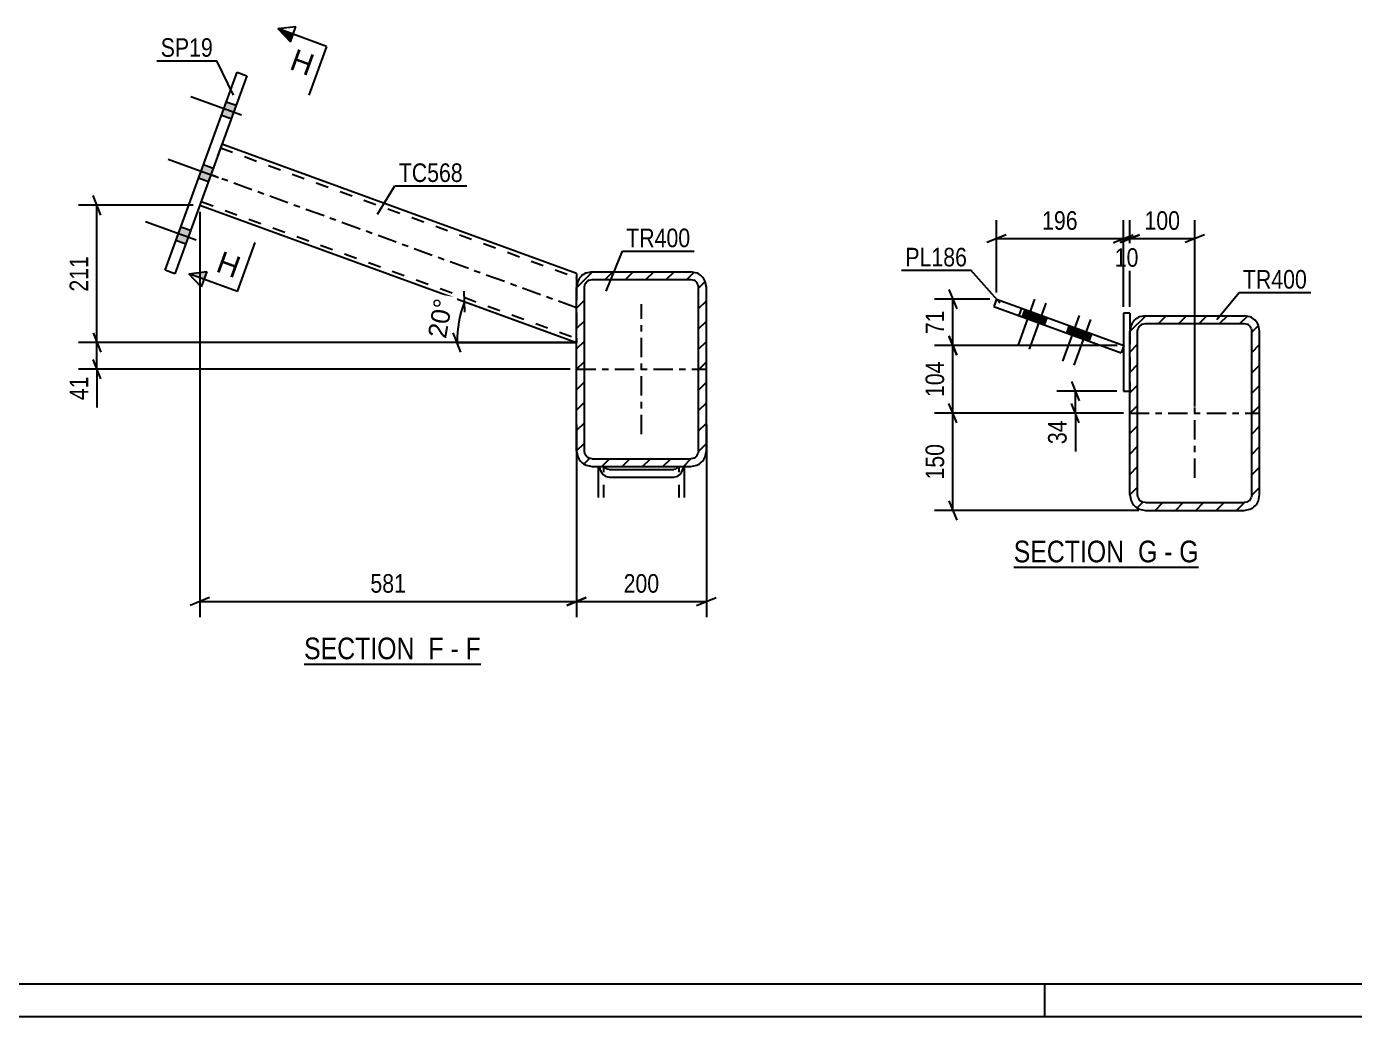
# Model space of a CAD drawing. Header units: millimetres. Extents: x -132 to 1057, y -569 to 272.
# Drawn here: x 60.5 to 265.2, y -569.3 to -416.8 of the extents above; entities that cross this region are included whole.
import ezdxf

# ---------------------------------------------------------------- set-up
doc = ezdxf.new("R2010")
doc.units = ezdxf.units.MM
doc.linetypes.add('DXK_LINE_DOT2', pattern=[3.9198, 1.9599, -1.9599])
doc.linetypes.add('DXK_LINE_DOT3', pattern=[5.9187, 2.979, -0.9799, 0.9799, -0.9799])
doc.styles.add('Arial', font='arial.ttf', dxfattribs={"height": 0.2})
doc.styles.add('Arial Narrow', font='ARIALN.TTF', dxfattribs={"height": 0.2})

# ---------------------------------------------------------------- blocks, each defined once
blk = doc.blocks.new('Unknown-335479220-18 - 1571')
at = {"color": 6, "linetype": 'Continuous'}
blk.add_line((212.66, -500.07), (241.16, -500.07), dxfattribs=at)
at = {"color": 0, "linetype": 'Continuous'}
for points in [[(230.77, -499.32), (230.77, -495.82), (212.66, -495.82), (212.66, -499.32)], [(234.8, -499.32), (234.8, -495.82), (231.82, -495.82), (231.82, -499.32)], [(237.12, -499.32), (237.12, -495.82), (235.85, -495.82), (235.85, -499.32)], [(241.16, -499.32), (241.16, -495.82), (238.17, -495.82), (238.17, -499.32)]]:
    blk.add_wipeout(points, dxfattribs=at)
at = {"color": 7, "linetype": 'Continuous', "style": 'Arial Narrow'}
for s, p in [('SECTION ', (212.66, -499.32)), ('G', (231.82, -499.32)), ('G', (238.17, -499.32)), ('-', (235.85, -499.32))]:
    blk.add_text(s, height=3.34, dxfattribs=at).set_placement(p)
blk = doc.blocks.new('Unknown-335479220-1133')
at = {"color": 5, "linetype": 'Continuous'}
for p, q in [((-126.55, -564.29), (1052.45, -564.29)), ((217.45, -569.29), (217.45, -564.29)), ((-131.55, -569.29), (1057.45, -569.29))]:
    blk.add_line(p, q, dxfattribs=at)
blk = doc.blocks.new('Unknown-335479220-17 - 11633')
at = {"color": 6, "linetype": 'Continuous'}
blk.add_line((103.28, -515), (130.5, -515), dxfattribs=at)
at = {"color": 0, "linetype": 'Continuous'}
for points in [[(121.39, -514.25), (121.39, -510.75), (103.28, -510.75), (103.28, -514.25)], [(124.78, -514.25), (124.78, -510.75), (122.44, -510.75), (122.44, -514.25)], [(127.11, -514.25), (127.11, -510.75), (125.83, -510.75), (125.83, -514.25)], [(130.5, -514.25), (130.5, -510.75), (128.16, -510.75), (128.16, -514.25)]]:
    blk.add_wipeout(points, dxfattribs=at)
at = {"color": 7, "linetype": 'Continuous', "style": 'Arial Narrow'}
for s, p in [('SECTION ', (103.28, -514.25)), ('F', (122.44, -514.25)), ('F', (128.16, -514.25)), ('-', (125.83, -514.25))]:
    blk.add_text(s, height=3.34, dxfattribs=at).set_placement(p)
blk = doc.blocks.new('Part-335479220-1614 - 1571')
at = {"color": 2, "linetype": 'Continuous'}
for p, q in [((230.56, -460.93), (229.56, -460.93)), ((229.56, -460.93), (229.56, -472.93)), ((230.56, -460.93), (230.56, -463.72)), ((229.56, -472.93), (230.56, -472.93))]:
    blk.add_line(p, q, dxfattribs=at)
at = {"color": 7, "linetype": 'DXK_LINE_DOT2'}
blk.add_line((230.56, -463.72), (230.56, -472.93), dxfattribs=at)
blk = doc.blocks.new('Part-335479220-1606 - 1571')
at = {"linetype": 'Continuous'}
h = blk.add_hatch(dxfattribs=at)
h.set_pattern_fill('', scale=0.7, style=0, pattern_type=0)
h.set_pattern_definition([(45, (230.5564, -488.9223), (-1.57154, 1.57154), [])])
h.paths.add_polyline_path([(230.56, -463.72), (230.56, -488.92), (230.74, -489.84), (231.26, -490.62), (232.04, -491.14), (232.96, -491.32), (248.16, -491.32), (249.07, -491.14), (249.85, -490.62), (250.37, -489.84), (250.56, -488.92), (250.56, -463.72), (250.37, -462.8), (249.85, -462.03), (249.07, -461.5), (248.16, -461.32), (232.96, -461.32), (232.04, -461.5), (231.26, -462.03), (230.74, -462.8)])
h.paths.add_polyline_path([(232.11, -462.87), (232.5, -462.61), (232.96, -462.52), (248.16, -462.52), (248.62, -462.61), (249, -462.87), (249.27, -463.26), (249.36, -463.72), (249.36, -488.92), (249.27, -489.38), (249, -489.77), (248.62, -490.03), (248.16, -490.12), (232.96, -490.12), (232.5, -490.03), (232.11, -489.77), (231.85, -489.38), (231.76, -488.92), (231.76, -463.72), (231.85, -463.26)])
at = {"color": 2, "linetype": 'Continuous'}
for p, q in [((232.96, -461.32), (232.04, -461.5)), ((232.5, -462.61), (232.96, -462.52)), ((232.96, -461.32), (248.16, -461.32)), ((232.96, -462.52), (248.16, -462.52)), ((249.07, -461.5), (248.16, -461.32)), ((248.16, -462.52), (248.62, -462.61)), ((230.74, -462.8), (230.56, -463.72)), ((230.56, -488.92), (230.56, -463.72)), ((231.76, -463.72), (231.85, -463.26)), ((231.76, -488.92), (231.76, -463.72)), ((249.27, -463.26), (249.36, -463.72)), ((249.36, -488.92), (249.36, -463.72)), ((250.56, -463.72), (250.37, -462.8)), ((250.56, -488.92), (250.56, -463.72)), ((230.56, -488.92), (230.74, -489.84)), ((231.85, -489.38), (231.76, -488.92)), ((249.36, -488.92), (249.27, -489.38)), ((250.37, -489.84), (250.56, -488.92)), ((232.04, -491.14), (232.96, -491.32)), ((232.96, -490.12), (232.5, -490.03)), ((232.96, -490.12), (248.16, -490.12)), ((248.62, -490.03), (248.16, -490.12)), ((248.16, -491.32), (249.07, -491.14)), ((232.96, -491.32), (248.16, -491.32))]:
    blk.add_line(p, q, dxfattribs=at)
at = {"color": 7, "linetype": 'DXK_LINE_DOT3'}
for p, q in [((240.56, -486.32), (240.56, -466.32)), ((230.56, -476.32), (250.56, -476.32))]:
    blk.add_line(p, q, dxfattribs=at)
at = {"color": 2, "linetype": 'Continuous'}
for centre, radius, start, end in [((232.96, -463.72), 2.4, 112.5, 157.5), ((248.16, -463.72), 2.4, 22.5, 67.5), ((232.96, -463.72), 1.2, 112.5, 157.5), ((248.16, -463.72), 1.2, 22.5, 67.5), ((232.96, -488.92), 2.4, 202.5, 247.5), ((232.96, -488.92), 1.2, 202.5, 247.5), ((248.16, -488.92), 1.2, 292.5, 337.5), ((248.16, -488.92), 2.4, 292.5, 337.5)]:
    blk.add_arc(centre, radius, start, end, dxfattribs=at)
blk = doc.blocks.new('Part-335479220-1655 - 1571')
at = {"color": 2, "linetype": 'Continuous'}
for p, q in [((210, -458.76), (209.58, -459.89)), ((209.58, -459.89), (229.2, -467.03)), ((210, -458.76), (213.85, -460.17)), ((213.85, -460.17), (213.44, -461.29)), ((213.85, -460.17), (229.61, -465.9)), ((229.61, -465.9), (229.2, -467.03))]:
    blk.add_line(p, q, dxfattribs=at)
at = {"color": 7, "linetype": 'DXK_LINE_DOT2'}
blk.add_line((224.16, -465.2), (224.57, -464.07), dxfattribs=at)
blk = doc.blocks.new('Bolt-335479220-1680 - 1571')
at = {"linetype": 'Continuous'}
for points in [[(213.94, -461.48), (215.63, -462.09), (216.04, -460.97), (214.35, -460.35)], [(215.67, -462.11), (217.36, -462.72), (217.77, -461.6), (216.08, -460.98)], [(220.8, -463.97), (222.49, -464.59), (222.91, -463.46), (221.21, -462.85)], [(222.53, -464.6), (224.22, -465.22), (224.63, -464.09), (222.94, -463.48)]]:
    blk.add_hatch(color=1, dxfattribs=at).paths.add_polyline_path(points)
at = {"color": 1, "linetype": 'Continuous'}
for p, q in [((215.88, -458.78), (213.32, -465.83)), ((214.35, -460.35), (213.94, -461.48)), ((217.61, -459.41), (215.05, -466.46)), ((216.04, -460.97), (215.63, -462.09)), ((216.08, -460.98), (215.67, -462.11)), ((217.77, -461.6), (217.36, -462.72)), ((222.74, -461.28), (220.18, -468.32)), ((224.47, -461.9), (221.91, -468.95)), ((221.21, -462.85), (220.8, -463.97)), ((222.91, -463.46), (222.49, -464.59)), ((222.94, -463.48), (222.53, -464.6)), ((224.63, -464.09), (224.22, -465.22))]:
    blk.add_line(p, q, dxfattribs=at)
blk = doc.blocks.new('Part-335479220-11717 - 11633')
at = {"linetype": 'Continuous'}
h = blk.add_hatch(dxfattribs=at)
h.set_pattern_fill('', scale=0.7, style=0, pattern_type=0)
h.set_pattern_definition([(45, (145.2756, -482.1526), (-1.57154, 1.57154), [])])
h.paths.add_polyline_path([(145.28, -456.95), (145.28, -482.15), (145.46, -483.07), (145.98, -483.85), (146.76, -484.37), (147.68, -484.55), (162.88, -484.55), (163.79, -484.37), (164.57, -483.85), (165.09, -483.07), (165.28, -482.15), (165.28, -456.95), (165.09, -456.03), (164.57, -455.26), (163.79, -454.74), (162.88, -454.55), (147.68, -454.55), (146.76, -454.74), (145.98, -455.26), (145.46, -456.03)])
h.paths.add_polyline_path([(146.83, -456.1), (147.22, -455.84), (147.68, -455.75), (162.88, -455.75), (163.33, -455.84), (163.72, -456.1), (163.98, -456.49), (164.08, -456.95), (164.08, -482.15), (163.98, -482.61), (163.72, -483), (163.33, -483.26), (162.88, -483.35), (147.68, -483.35), (147.22, -483.26), (146.83, -483), (146.57, -482.61), (146.48, -482.15), (146.48, -456.95), (146.57, -456.49)])
at = {"color": 2, "linetype": 'Continuous'}
for p, q in [((145.46, -456.03), (145.28, -456.95)), ((147.68, -454.55), (146.76, -454.74)), ((147.22, -455.84), (147.68, -455.75)), ((147.68, -454.55), (162.88, -454.55)), ((147.68, -455.75), (162.88, -455.75)), ((163.79, -454.74), (162.88, -454.55)), ((162.88, -455.75), (163.33, -455.84)), ((165.28, -456.95), (165.09, -456.03)), ((145.28, -482.15), (145.28, -456.95)), ((146.48, -456.95), (146.57, -456.49)), ((146.48, -482.15), (146.48, -456.95)), ((163.98, -456.49), (164.08, -456.95)), ((164.08, -482.15), (164.08, -456.95)), ((165.28, -482.15), (165.28, -456.95)), ((145.28, -482.15), (145.46, -483.07)), ((146.57, -482.61), (146.48, -482.15)), ((164.08, -482.15), (163.98, -482.61)), ((165.09, -483.07), (165.28, -482.15)), ((146.76, -484.37), (147.68, -484.55)), ((147.68, -483.35), (147.22, -483.26)), ((147.68, -483.35), (162.88, -483.35)), ((147.68, -484.55), (162.88, -484.55)), ((163.33, -483.26), (162.88, -483.35)), ((162.88, -484.55), (163.79, -484.37))]:
    blk.add_line(p, q, dxfattribs=at)
at = {"color": 7, "linetype": 'DXK_LINE_DOT3'}
for p, q in [((155.28, -479.55), (155.28, -459.55)), ((145.28, -469.55), (165.28, -469.55))]:
    blk.add_line(p, q, dxfattribs=at)
at = {"color": 2, "linetype": 'Continuous'}
for centre, radius, start, end in [((147.68, -456.95), 2.4, 112.5, 157.5), ((147.68, -456.95), 1.2, 112.5, 157.5), ((162.88, -456.95), 1.2, 22.5, 67.5), ((162.88, -456.95), 2.4, 22.5, 67.5), ((147.68, -482.15), 1.2, 202.5, 247.5), ((162.88, -482.15), 1.2, 292.5, 337.5), ((147.68, -482.15), 2.4, 202.5, 247.5), ((162.88, -482.15), 2.4, 292.5, 337.5)]:
    blk.add_arc(centre, radius, start, end, dxfattribs=at)
blk = doc.blocks.new('Bolt-335479220-11828 - 11633')
at = {"linetype": 'Continuous'}
for points in [[(92.04, -431), (92.79, -428.94), (91.29, -428.39), (90.54, -430.46)], [(92.04, -431), (92.79, -428.94), (91.29, -428.39), (90.54, -430.46)], [(92.04, -431), (92.79, -428.94), (91.29, -428.39), (90.54, -430.46)], [(88.52, -440.68), (89.27, -438.61), (87.77, -438.07), (87.01, -440.13)], [(88.52, -440.68), (89.27, -438.61), (87.77, -438.07), (87.01, -440.13)], [(85.03, -450.27), (85.78, -448.2), (84.28, -447.65), (83.52, -449.72)], [(85.03, -450.27), (85.78, -448.2), (84.28, -447.65), (83.52, -449.72)], [(85.03, -450.27), (85.78, -448.2), (84.28, -447.65), (83.52, -449.72)]]:
    blk.add_hatch(color=1, dxfattribs=at).paths.add_polyline_path(points)
at = {"color": 1, "linetype": 'Continuous'}
for p, q in [((93.64, -430.41), (85.84, -427.57)), ((93.64, -430.41), (85.84, -427.57)), ((93.64, -430.41), (85.84, -427.57)), ((92.79, -428.94), (91.29, -428.39)), ((92.79, -428.94), (91.29, -428.39)), ((92.79, -428.94), (91.29, -428.39)), ((92.04, -431), (90.54, -430.46)), ((92.04, -431), (90.54, -430.46)), ((92.04, -431), (90.54, -430.46)), ((90.11, -440.09), (82.32, -437.25)), ((90.11, -440.09), (82.32, -437.25)), ((89.27, -438.61), (87.77, -438.07)), ((89.27, -438.61), (87.77, -438.07)), ((88.52, -440.68), (87.01, -440.13)), ((88.52, -440.68), (87.01, -440.13)), ((86.63, -449.68), (78.83, -446.84)), ((86.63, -449.68), (78.83, -446.84)), ((86.63, -449.68), (78.83, -446.84)), ((85.78, -448.2), (84.28, -447.65)), ((85.78, -448.2), (84.28, -447.65)), ((85.78, -448.2), (84.28, -447.65)), ((85.03, -450.27), (83.52, -449.72)), ((85.03, -450.27), (83.52, -449.72)), ((85.03, -450.27), (83.52, -449.72))]:
    blk.add_line(p, q, dxfattribs=at)
blk = doc.blocks.new('Part-335479220-11701 - 11633')
at = {"color": 2, "linetype": 'Continuous'}
for p, q in [((148.68, -489.35), (148.68, -484.55)), ((148.77, -484.55), (148.8, -484.76)), ((149.71, -484.69), (149.64, -484.55)), ((149.97, -484.95), (149.71, -484.69)), ((150.28, -485.04), (149.97, -484.95)), ((150.28, -485.04), (160.28, -485.04)), ((160.58, -484.95), (160.28, -485.04)), ((160.84, -484.69), (160.58, -484.95)), ((160.91, -484.55), (160.84, -484.69)), ((161.75, -484.76), (161.78, -484.55)), ((161.88, -484.55), (161.88, -489.35)), ((149.66, -486.03), (150.28, -486.2)), ((150.28, -486.2), (160.28, -486.2)), ((160.28, -486.2), (160.89, -486.03))]:
    blk.add_line(p, q, dxfattribs=at)
at = {"color": 7, "linetype": 'DXK_LINE_DOT2'}
for p, q in [((148.68, -484.55), (161.88, -484.55)), ((149.48, -489.35), (149.48, -484.55)), ((161.08, -489.35), (161.08, -484.55))]:
    blk.add_line(p, q, dxfattribs=at)
at = {"color": 2, "linetype": 'Continuous'}
for centre, start, end in [((150.87, -484.27), 193.2949, 235.5336), ((159.68, -484.27), 304.4664, 346.7051)]:
    blk.add_arc(centre, 2.13, start, end, dxfattribs=at)
blk = doc.blocks.new('Part-335479220-11707 - 11633')
at = {"color": 7, "linetype": 'DXK_LINE_DOT2'}
for p, q in [((90.62, -434.9), (87.2, -444.3)), ((90.41, -435.47), (145.28, -455.43)), ((87.41, -443.74), (145.28, -464.8)), ((145.28, -455.17), (145.28, -456.07)), ((145.28, -455.48), (145.28, -455.43)), ((145.28, -455.62), (145.28, -455.58)), ((145.28, -456.95), (145.28, -465.44))]:
    blk.add_line(p, q, dxfattribs=at)
at = {"color": 2, "linetype": 'Continuous'}
for p, q in [((145.28, -454.8), (90.62, -434.9)), ((87.2, -444.3), (145.28, -465.44)), ((145.28, -454.8), (145.28, -454.89)), ((145.28, -454.89), (145.28, -456.07)), ((145.28, -456.07), (145.28, -456.95))]:
    blk.add_line(p, q, dxfattribs=at)
at = {"color": 7, "linetype": 'DXK_LINE_DOT3'}
blk.add_line((145.28, -460.12), (88.91, -439.6), dxfattribs=at)
blk = doc.blocks.new('Part-335479220-11744 - 11633')
at = {"color": 2, "linetype": 'Continuous'}
for p, q in [((81.85, -454.32), (92.96, -423.78)), ((94.47, -424.33), (83.35, -454.87)), ((92.96, -423.78), (94.47, -424.33)), ((83.35, -454.87), (81.85, -454.32))]:
    blk.add_line(p, q, dxfattribs=at)
blk = doc.blocks.new('StraightDimension-335479220-1876 - 1571')
at = {"color": 7, "linetype": 'Continuous'}
for p, q in [((202.68, -464.4), (203.88, -467.4)), ((228.61, -465.9), (200.43, -465.9)), ((203.28, -476.32), (203.28, -465.9)), ((203.88, -477.82), (202.68, -474.82)), ((229.56, -476.32), (200.43, -476.32))]:
    blk.add_line(p, q, dxfattribs=at)
at = {"color": 0}
blk.add_wipeout([(202.53, -467.77), (198.33, -467.77), (198.33, -474.45), (202.53, -474.45)], dxfattribs=at)
at = {"color": 3, "style": 'Arial Narrow'}
blk.add_text('104', height=2.863, rotation=90.0002, dxfattribs=at).set_placement((201.93, -473.85))
blk = doc.blocks.new('StraightDimension-335479220-1812 - 1571')
at = {"color": 7, "linetype": 'Continuous'}
for p, q in [((221.56, -471.43), (222.76, -474.43)), ((228.56, -472.93), (219.31, -472.93)), ((222.76, -477.82), (221.56, -474.82)), ((222.16, -476.32), (222.16, -472.93)), ((229.56, -476.32), (219.31, -476.32))]:
    blk.add_line(p, q, dxfattribs=at)
at = {"color": 0}
blk.add_wipeout([(221.41, -476.85), (217.21, -476.85), (217.21, -481.7), (221.41, -481.7)], dxfattribs=at)
at = {"color": 7, "linetype": 'Continuous'}
blk.add_line((222.16, -476.32), (222.16, -482.23), dxfattribs=at)
blk.add_line((222.16, -476.32), (222.16, -482.23), dxfattribs=at)
at = {"color": 3, "style": 'Arial Narrow'}
blk.add_text('34', height=2.863, rotation=90.0002, dxfattribs=at).set_placement((220.81, -481.1))
blk = doc.blocks.new('StraightDimension-335479220-1859 - 1571')
at = {"color": 7, "linetype": 'Continuous'}
for p, q in [((203.88, -477.82), (202.68, -474.82)), ((229.56, -476.32), (200.43, -476.32)), ((203.28, -491.32), (203.28, -476.32)), ((202.68, -489.82), (203.88, -492.82)), ((231.96, -491.32), (200.43, -491.32))]:
    blk.add_line(p, q, dxfattribs=at)
at = {"color": 0}
blk.add_wipeout([(202.53, -480.48), (198.33, -480.48), (198.33, -487.16), (202.53, -487.16)], dxfattribs=at)
at = {"color": 3, "style": 'Arial Narrow'}
blk.add_text('150', height=2.863, rotation=90.0002, dxfattribs=at).set_placement((201.93, -486.56))
blk = doc.blocks.new('StraightDimension-335479220-1874 - 1571')
at = {"color": 7, "linetype": 'Continuous'}
for p, q in [((202.68, -457.26), (203.88, -460.26)), ((209, -458.76), (200.43, -458.76)), ((203.28, -465.9), (203.28, -458.76)), ((203.88, -467.4), (202.68, -464.4)), ((228.61, -465.9), (200.43, -465.9))]:
    blk.add_line(p, q, dxfattribs=at)
at = {"color": 0}
blk.add_wipeout([(202.53, -459.9), (198.33, -459.9), (198.33, -464.76), (202.53, -464.76)], dxfattribs=at)
at = {"color": 3, "style": 'Arial Narrow'}
blk.add_text('71', height=2.863, rotation=90.0002, dxfattribs=at).set_placement((201.93, -464.16))
blk = doc.blocks.new('StraightDimension-335479220-16079 - 1571')
at = {"color": 7, "linetype": 'Continuous'}
for p, q in [((230.56, -459.93), (230.56, -446.58)), ((240.56, -475.32), (240.56, -446.58)), ((229.06, -450.03), (232.06, -448.83)), ((230.56, -449.43), (240.56, -449.43)), ((242.06, -448.83), (239.06, -450.03))]:
    blk.add_line(p, q, dxfattribs=at)
at = {"color": 0}
blk.add_wipeout([(238.9, -448.68), (238.9, -444.48), (232.21, -444.48), (232.21, -448.68)], dxfattribs=at)
at = {"color": 3, "style": 'Arial Narrow'}
blk.add_text('100', height=2.863, dxfattribs=at).set_placement((232.81, -448.08))
blk = doc.blocks.new('StraightDimension-335479220-16080 - 1571')
at = {"color": 7, "linetype": 'Continuous'}
for p, q in [((229.56, -459.93), (229.56, -447.03)), ((230.56, -459.93), (230.56, -447.03)), ((228.06, -450.03), (231.06, -448.83)), ((232.06, -448.83), (229.06, -450.03)), ((229.56, -449.43), (230.56, -449.43))]:
    blk.add_line(p, q, dxfattribs=at)
at = {"color": 0}
blk.add_wipeout([(232.48, -454.38), (232.48, -450.18), (227.63, -450.18), (227.63, -454.38)], dxfattribs=at)
at = {"color": 3, "style": 'Arial Narrow'}
blk.add_text('10', height=2.863, dxfattribs=at).set_placement((228.23, -453.78))
blk = doc.blocks.new('StraightDimension-335479220-16081 - 1571')
at = {"color": 7, "linetype": 'Continuous'}
for p, q in [((210, -457.76), (210, -446.58)), ((229.56, -459.93), (229.56, -446.58)), ((211.5, -448.83), (208.5, -450.03)), ((210, -449.43), (229.56, -449.43)), ((228.06, -450.03), (231.06, -448.83))]:
    blk.add_line(p, q, dxfattribs=at)
at = {"color": 0}
blk.add_wipeout([(223.12, -448.68), (223.12, -444.48), (216.43, -444.48), (216.43, -448.68)], dxfattribs=at)
at = {"color": 3, "style": 'Arial Narrow'}
blk.add_text('196', height=2.863, dxfattribs=at).set_placement((217.03, -448.08))
blk = doc.blocks.new('StraightDimension-335479220-12175 - 11633')
at = {"color": 7, "linetype": 'Continuous'}
for p, q in [((145.28, -478.13), (145.28, -507.75)), ((165.28, -478.13), (165.28, -507.75)), ((146.78, -504.75), (143.78, -505.95)), ((145.28, -505.35), (165.28, -505.35)), ((163.78, -505.95), (166.78, -504.75))]:
    blk.add_line(p, q, dxfattribs=at)
at = {"color": 0}
blk.add_wipeout([(158.62, -504.6), (158.62, -500.4), (151.93, -500.4), (151.93, -504.6)], dxfattribs=at)
at = {"color": 3, "style": 'Arial Narrow'}
blk.add_text('200', height=2.863, dxfattribs=at).set_placement((152.53, -504))
blk = doc.blocks.new('StraightDimension-335479220-12176 - 11633')
at = {"color": 7, "linetype": 'Continuous'}
for p, q in [((87.2, -445.3), (87.2, -507.75)), ((145.28, -478.13), (145.28, -507.75)), ((88.7, -504.75), (85.7, -505.95)), ((87.2, -505.35), (145.28, -505.35)), ((143.78, -505.95), (146.78, -504.75))]:
    blk.add_line(p, q, dxfattribs=at)
at = {"color": 0}
blk.add_wipeout([(119.58, -504.6), (119.58, -500.4), (112.9, -500.4), (112.9, -504.6)], dxfattribs=at)
at = {"color": 3, "style": 'Arial Narrow'}
blk.add_text('581', height=2.863, dxfattribs=at).set_placement((113.5, -504))
blk = doc.blocks.new('AngleDimension-335479220-15840 - 11633')
at = {"color": 7, "linetype": 'Continuous'}
for p, q in [((127.92, -457.52), (128.02, -460.75)), ((127.97, -459.14), (145.28, -465.44)), ((127.46, -466.94), (126.26, -463.94)), ((144.28, -465.44), (126.86, -465.44)), ((126.86, -465.44), (145.28, -465.44))]:
    blk.add_line(p, q, dxfattribs=at)
blk.add_arc((145.28, -465.44), 18.41, 160, 180, dxfattribs=at)
at = {"color": 0}
blk.add_wipeout([(126.89, -458.52), (122.75, -457.79), (121.49, -464.92), (125.63, -465.65)], dxfattribs=at)
at = {"color": 3, "style": 'Arial'}
blk.add_text('20°', height=2.865, rotation=80.0021, dxfattribs=at).set_placement((125.14, -464.96))
blk = doc.blocks.new('StraightDimension-335479220-12218 - 11633')
at = {"color": 7, "linetype": 'Continuous'}
for p, q in [((71.95, -445.8), (70.75, -442.8)), ((86.2, -444.3), (68.5, -444.3)), ((71.35, -465.44), (71.35, -444.3)), ((70.75, -463.94), (71.95, -466.94)), ((144.28, -465.44), (68.5, -465.44))]:
    blk.add_line(p, q, dxfattribs=at)
at = {"color": 0}
blk.add_wipeout([(70.6, -451.53), (66.4, -451.53), (66.4, -458.21), (70.6, -458.21)], dxfattribs=at)
at = {"color": 3, "style": 'Arial Narrow'}
blk.add_text('211', height=2.863, rotation=90.0002, dxfattribs=at).set_placement((70, -457.61))
blk = doc.blocks.new('StraightDimension-335479220-12219 - 11633')
at = {"color": 7, "linetype": 'Continuous'}
for p, q in [((70.75, -463.94), (71.95, -466.94)), ((144.28, -465.44), (68.5, -465.44)), ((71.35, -469.55), (71.35, -465.44)), ((71.95, -471.05), (70.75, -468.05)), ((144.28, -469.55), (68.5, -469.55))]:
    blk.add_line(p, q, dxfattribs=at)
at = {"color": 0}
blk.add_wipeout([(70.6, -470.08), (66.4, -470.08), (66.4, -474.93), (70.6, -474.93)], dxfattribs=at)
at = {"color": 7, "linetype": 'Continuous'}
blk.add_line((71.35, -469.55), (71.35, -475.46), dxfattribs=at)
blk.add_line((71.35, -469.55), (71.35, -475.46), dxfattribs=at)
at = {"color": 3, "style": 'Arial Narrow'}
blk.add_text('41', height=2.863, rotation=90.0002, dxfattribs=at).set_placement((70, -474.33))
blk = doc.blocks.new('Mark-335479220-1602 - 1571')
at = {"color": 0}
blk.add_wipeout([(257.85, -457.14), (257.85, -454.14), (247.99, -454.14), (247.99, -457.14)], dxfattribs=at)
blk.add_wipeout([(257.85, -457.14), (257.85, -454.14), (247.99, -454.14), (247.99, -457.14)], dxfattribs=at)
at = {"color": 30, "linetype": 'Continuous'}
for p, q in [((243.96, -461.9), (247.39, -457.74)), ((247.39, -457.74), (258.45, -457.74))]:
    blk.add_line(p, q, dxfattribs=at)
at = {"color": 3, "style": 'Arial Narrow'}
blk.add_text('TR400', height=2.863, dxfattribs=at).set_placement((247.99, -457.14))
blk = doc.blocks.new('Mark-335479220-11615 - 1571')
at = {"color": 0}
blk.add_wipeout([(205.47, -453.72), (205.47, -450.72), (195.96, -450.72), (195.96, -453.72)], dxfattribs=at)
blk.add_wipeout([(205.47, -453.72), (205.47, -450.72), (195.96, -450.72), (195.96, -453.72)], dxfattribs=at)
at = {"color": 30, "linetype": 'Continuous'}
for p in [(195.36, -454.32), (210.56, -459.37)]:
    blk.add_line(p, (206.07, -454.32), dxfattribs=at)
at = {"color": 3, "style": 'Arial Narrow'}
blk.add_text('PL186', height=2.863, dxfattribs=at).set_placement((195.96, -453.72))
blk = doc.blocks.new('Mark-335479220-12241 - 11633')
at = {"color": 0}
blk.add_wipeout([(89.22, -421.42), (89.22, -418.42), (81.18, -418.42), (81.18, -421.42)], dxfattribs=at)
blk.add_wipeout([(89.22, -421.42), (89.22, -418.42), (81.18, -418.42), (81.18, -421.42)], dxfattribs=at)
at = {"color": 30, "linetype": 'Continuous'}
for p in [(80.58, -422.02), (92.41, -427.34)]:
    blk.add_line(p, (89.82, -422.02), dxfattribs=at)
at = {"color": 3, "style": 'Arial Narrow'}
blk.add_text('SP19', height=2.863, dxfattribs=at).set_placement((81.18, -421.42))
blk = doc.blocks.new('SectionMark-335479220-12428 - 11633')
at = {"linetype": 'Continuous'}
blk.add_hatch(color=6, dxfattribs=at).paths.add_polyline_path([(88.27, -454.52), (87.84, -455.69), (85.49, -454.84)])
at = {"color": 6, "linetype": 'Continuous'}
for p, q in [((99.23, -417.08), (102.01, -416.76)), ((85.49, -454.84), (88.27, -454.52)), ((87.42, -456.86), (85.49, -454.84)), ((88.27, -454.52), (87.42, -456.86))]:
    blk.add_line(p, q, dxfattribs=at)
at = {"color": 0, "linetype": 'Continuous'}
for points in [[(104.02, -424.41), (105.21, -421.12), (102.05, -419.97), (100.85, -423.26)], [(92.67, -455.58), (93.87, -452.3), (90.7, -451.14), (89.5, -454.43)]]:
    blk.add_wipeout(points, dxfattribs=at)
at = {"linetype": 'Continuous'}
blk.add_hatch(color=6, dxfattribs=at).paths.add_polyline_path([(101.58, -417.94), (101.16, -419.11), (99.23, -417.08)])
at = {"color": 6, "linetype": 'Continuous'}
for p, q in [((106.75, -419.82), (99.23, -417.08)), ((99.23, -417.08), (101.16, -419.11)), ((101.16, -419.11), (102.01, -416.76)), ((106.75, -419.82), (104.02, -427.34)), ((93.01, -457.57), (95.75, -450.05)), ((93.01, -457.57), (85.49, -454.84))]:
    blk.add_line(p, q, dxfattribs=at)
at = {"color": 3, "linetype": 'Continuous', "style": 'Arial'}
for p in [(100.85, -423.26), (89.5, -454.43)]:
    blk.add_text('H', height=3.34, rotation=-20.002, dxfattribs=at).set_placement(p)
blk = doc.blocks.new('Mark-335479220-12250 - 11633')
at = {"color": 0}
blk.add_wipeout([(127.75, -440.71), (127.75, -437.71), (117.88, -437.71), (117.88, -440.71)], dxfattribs=at)
blk.add_wipeout([(127.75, -440.71), (127.75, -437.71), (117.88, -437.71), (117.88, -440.71)], dxfattribs=at)
at = {"color": 30, "linetype": 'Continuous'}
for p, q in [((114.58, -445.69), (117.28, -441.31)), ((117.28, -441.31), (128.35, -441.31))]:
    blk.add_line(p, q, dxfattribs=at)
at = {"color": 3, "style": 'Arial Narrow'}
blk.add_text('TC568', height=2.863, dxfattribs=at).set_placement((117.88, -440.71))
blk = doc.blocks.new('Mark-335479220-12254 - 11633')
at = {"color": 0}
blk.add_wipeout([(162.8, -450.76), (162.8, -447.76), (152.94, -447.76), (152.94, -450.76)], dxfattribs=at)
blk.add_wipeout([(162.8, -450.76), (162.8, -447.76), (152.94, -447.76), (152.94, -450.76)], dxfattribs=at)
at = {"color": 30, "linetype": 'Continuous'}
for p, q in [((149.84, -457.54), (152.34, -451.36)), ((152.34, -451.36), (163.4, -451.36))]:
    blk.add_line(p, q, dxfattribs=at)
at = {"color": 3, "style": 'Arial Narrow'}
blk.add_text('TR400', height=2.863, dxfattribs=at).set_placement((152.94, -450.76))

msp = doc.modelspace()

# ---------------------------------------------------------------- block references
for name in ['Part-335479220-11744 - 11633', 'Bolt-335479220-11828 - 11633', 'Part-335479220-11707 - 11633', 'Part-335479220-11717 - 11633', 'Part-335479220-1655 - 1571', 'Bolt-335479220-1680 - 1571', 'Part-335479220-1614 - 1571', 'Part-335479220-1606 - 1571', 'Part-335479220-11701 - 11633', 'Unknown-335479220-18 - 1571']:
    msp.add_blockref(name, (0, 0))

# ---------------------------------------------------------------- next in the draw order: block references
msp.add_blockref('Unknown-335479220-1133', (0, 0))

# ---------------------------------------------------------------- next in the draw order: block references
for name in ['Mark-335479220-12241 - 11633', 'Mark-335479220-12254 - 11633', 'Mark-335479220-1602 - 1571', 'StraightDimension-335479220-1876 - 1571', 'StraightDimension-335479220-12175 - 11633', 'Unknown-335479220-17 - 11633']:
    msp.add_blockref(name, (0, 0))

# ---------------------------------------------------------------- next in the draw order: block references
for name in ['StraightDimension-335479220-12176 - 11633', 'StraightDimension-335479220-1874 - 1571', 'StraightDimension-335479220-1812 - 1571']:
    msp.add_blockref(name, (0, 0))

# ---------------------------------------------------------------- next in the draw order: block references
for name in ['AngleDimension-335479220-15840 - 11633', 'StraightDimension-335479220-1859 - 1571']:
    msp.add_blockref(name, (0, 0))

# ---------------------------------------------------------------- next in the draw order: block references
for name in ['StraightDimension-335479220-12218 - 11633', 'StraightDimension-335479220-16079 - 1571']:
    msp.add_blockref(name, (0, 0))

# ---------------------------------------------------------------- next in the draw order: block references
for name in ['SectionMark-335479220-12428 - 11633', 'Mark-335479220-12250 - 11633', 'StraightDimension-335479220-16080 - 1571', 'StraightDimension-335479220-12219 - 11633']:
    msp.add_blockref(name, (0, 0))

# ---------------------------------------------------------------- next in the draw order: block references
msp.add_blockref('StraightDimension-335479220-16081 - 1571', (0, 0))

# ---------------------------------------------------------------- next in the draw order: block references
msp.add_blockref('Mark-335479220-11615 - 1571', (0, 0))

doc.saveas('drawing.dxf')
